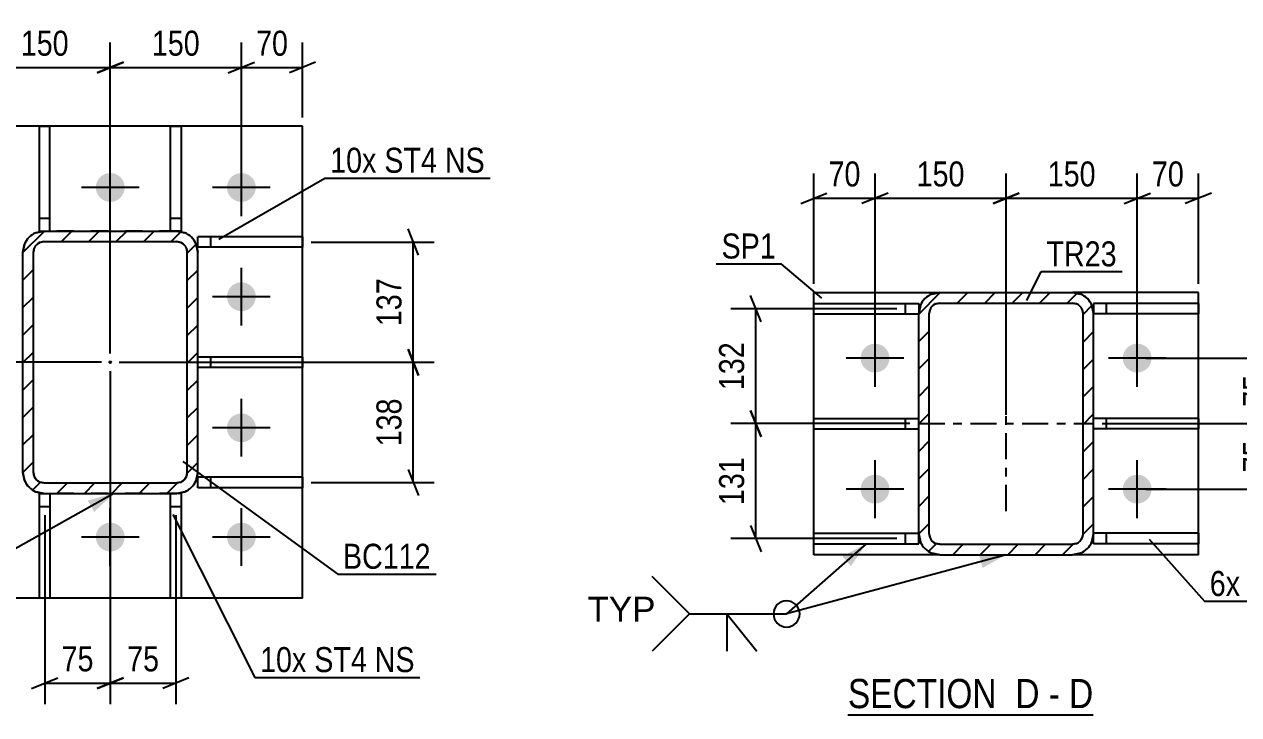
# Model space of a CAD drawing. Header units: millimetres. Extents: x 0 to 1189, y 0 to 841.
# Drawn here: x 95.1 to 234, y 215.3 to 294.3 of the extents above; entities that cross this region are included whole.
import ezdxf

# ---------------------------------------------------------------- set-up
doc = ezdxf.new("R2010")
doc.units = ezdxf.units.MM
doc.linetypes.add('DXK_LINE_DOT2', pattern=[3.9198, 1.9599, -1.9599])
doc.linetypes.add('DXK_LINE_DOT3', pattern=[5.9187, 2.979, -0.9799, 0.9799, -0.9799])
doc.styles.add('Arial', font='ARIAL.TTF', dxfattribs={"height": 0.2})
doc.styles.add('Arial Narrow', font='ARIALN.TTF', dxfattribs={"height": 0.2})

# ---------------------------------------------------------------- blocks, each defined once
blk = doc.blocks.new('Unknown-405118385-15 - 4521')
at = {"color": 6, "linetype": 'Continuous'}
blk.add_line((189.29, 215.35), (217.36, 215.35), dxfattribs=at)
at = {"color": 0, "linetype": 'Continuous'}
for points in [[(207.4, 216.1), (207.4, 219.6), (189.29, 219.6), (189.29, 216.1)], [(211.22, 216.1), (211.22, 219.6), (208.45, 219.6), (208.45, 216.1)], [(213.54, 216.1), (213.54, 219.6), (212.27, 219.6), (212.27, 216.1)], [(217.36, 216.1), (217.36, 219.6), (214.59, 219.6), (214.59, 216.1)]]:
    blk.add_wipeout(points, dxfattribs=at)
at = {"color": 7, "linetype": 'Continuous', "style": 'Arial Narrow'}
for s, p in [('SECTION ', (189.29, 216.1)), ('D', (208.45, 216.1)), ('D', (214.59, 216.1)), ('-', (212.27, 216.1))]:
    blk.add_text(s, height=3.34, dxfattribs=at).set_placement(p)
blk = doc.blocks.new('Part-405118385-4254 - 4135')
at = {"color": 2, "linetype": 'Continuous'}
for p, q in [((96.79, 228.67), (96.79, 240.67)), ((96.79, 240.67), (97.29, 240.67)), ((97.99, 240.67), (97.99, 228.67)), ((97.99, 228.67), (96.79, 228.67))]:
    blk.add_line(p, q, dxfattribs=at)
at = {"color": 7, "linetype": 'DXK_LINE_DOT2'}
for p, q in [((97.29, 240.67), (97.99, 240.67)), ((96.79, 239.17), (97.99, 239.17))]:
    blk.add_line(p, q, dxfattribs=at)
blk = doc.blocks.new('Part-405118385-4232 - 4135')
at = {"color": 2, "linetype": 'Continuous'}
for p, q in [((126.89, 242.52), (114.89, 242.52)), ((114.89, 241.32), (114.89, 242.52)), ((126.89, 242.52), (126.89, 241.32)), ((126.89, 241.32), (114.89, 241.32))]:
    blk.add_line(p, q, dxfattribs=at)
at = {"color": 7, "linetype": 'DXK_LINE_DOT2'}
blk.add_line((116.39, 241.32), (116.39, 242.52), dxfattribs=at)
blk = doc.blocks.new('Part-405118385-4280 - 4135')
at = {"color": 2, "linetype": 'Continuous'}
for p, q in [((96.79, 270.67), (96.79, 282.67)), ((96.79, 282.67), (97.99, 282.67)), ((97.99, 270.67), (97.99, 282.67)), ((96.79, 270.67), (97.29, 270.67))]:
    blk.add_line(p, q, dxfattribs=at)
at = {"color": 7, "linetype": 'DXK_LINE_DOT2'}
for p, q in [((96.79, 272.17), (97.99, 272.17)), ((97.29, 270.67), (97.99, 270.67))]:
    blk.add_line(p, q, dxfattribs=at)
blk = doc.blocks.new('Bolt-405118385-4152 - 4135')
at = {"linetype": 'Continuous'}
for points in [[(88.24, 275.67, -1), (91.54, 275.67, -1)], [(103.24, 275.67, -1), (106.54, 275.67, -1)], [(118.24, 275.67, -1), (121.54, 275.67, -1)], [(88.24, 263.17, -1), (91.54, 263.17, -1)], [(118.24, 263.17, -1), (121.54, 263.17, -1)], [(88.24, 248.17, -1), (91.54, 248.17, -1)], [(118.24, 248.17, -1), (121.54, 248.17, -1)], [(88.24, 235.67, -1), (91.54, 235.67, -1)], [(103.24, 235.67, -1), (106.54, 235.67, -1)], [(118.24, 235.67, -1), (121.54, 235.67, -1)]]:
    blk.add_hatch(color=1, dxfattribs=at).paths.add_polyline_path(points)
at = {"color": 1, "linetype": 'Continuous'}
for p, q in [((89.89, 272.37), (89.89, 278.97)), ((104.89, 272.37), (104.89, 278.97)), ((119.89, 272.37), (119.89, 278.97)), ((93.19, 275.67), (86.59, 275.67)), ((108.19, 275.67), (101.59, 275.67)), ((123.19, 275.67), (116.59, 275.67)), ((89.89, 259.87), (89.89, 266.47)), ((119.89, 259.87), (119.89, 266.47)), ((93.19, 263.17), (86.59, 263.17)), ((123.19, 263.17), (116.59, 263.17)), ((89.89, 244.87), (89.89, 251.47)), ((119.89, 244.87), (119.89, 251.47)), ((93.19, 248.17), (86.59, 248.17)), ((123.19, 248.17), (116.59, 248.17)), ((89.89, 232.37), (89.89, 238.97)), ((104.89, 232.37), (104.89, 238.97)), ((119.89, 232.37), (119.89, 238.97)), ((93.19, 235.67), (86.59, 235.67)), ((108.19, 235.67), (101.59, 235.67)), ((123.19, 235.67), (116.59, 235.67))]:
    blk.add_line(p, q, dxfattribs=at)
blk = doc.blocks.new('Part-405118385-4159 - 4135')
at = {"linetype": 'Continuous'}
h = blk.add_hatch(dxfattribs=at)
h.set_pattern_fill('', scale=0.7, style=0, pattern_type=0)
h.set_pattern_definition([(45, (94.8945, 243.071), (-1.57154, 1.57154), [])])
h.paths.add_polyline_path([(94.89, 268.27), (94.89, 243.07), (95.08, 242.15), (95.6, 241.37), (96.38, 240.85), (97.29, 240.67), (112.49, 240.67), (113.41, 240.85), (114.19, 241.37), (114.71, 242.15), (114.89, 243.07), (114.89, 268.27), (114.71, 269.19), (114.19, 269.97), (113.41, 270.49), (112.49, 270.67), (97.29, 270.67), (96.38, 270.49), (95.6, 269.97), (95.08, 269.19)])
h.paths.add_polyline_path([(96.45, 269.12), (96.84, 269.38), (97.29, 269.47), (112.49, 269.47), (112.95, 269.38), (113.34, 269.12), (113.6, 268.73), (113.69, 268.27), (113.69, 243.07), (113.6, 242.61), (113.34, 242.22), (112.95, 241.96), (112.49, 241.87), (97.29, 241.87), (96.84, 241.96), (96.45, 242.22), (96.19, 242.61), (96.09, 243.07), (96.09, 268.27), (96.19, 268.73)])
blk.add_hatch(color=246, dxfattribs=at).paths.add_polyline_path([(104.89, 255.57, -1), (104.89, 255.77, -1)])
at = {"color": 7, "linetype": 'DXK_LINE_DOT2'}
for p, q in [((96.38, 270.49), (97.29, 270.67)), ((112.49, 270.67), (97.29, 270.67)), ((112.49, 270.67), (113.41, 270.49)), ((94.89, 268.27), (95.08, 269.19)), ((94.89, 243.07), (94.89, 268.27)), ((96.19, 268.73), (96.09, 268.27)), ((96.09, 243.07), (96.09, 268.27)), ((97.29, 269.47), (96.84, 269.38)), ((97.29, 269.47), (112.49, 269.47)), ((112.95, 269.38), (112.49, 269.47)), ((113.69, 268.27), (113.6, 268.73)), ((113.69, 243.07), (113.69, 268.27)), ((114.71, 269.19), (114.89, 268.27)), ((114.89, 243.07), (114.89, 268.27)), ((95.08, 242.15), (94.89, 243.07)), ((96.09, 243.07), (96.19, 242.61)), ((96.84, 241.96), (97.29, 241.87)), ((97.29, 241.87), (112.49, 241.87)), ((112.49, 241.87), (112.95, 241.96)), ((113.6, 242.61), (113.69, 243.07)), ((114.89, 243.07), (114.71, 242.15)), ((97.29, 240.67), (96.38, 240.85)), ((112.49, 240.67), (97.29, 240.67)), ((113.41, 240.85), (112.49, 240.67))]:
    blk.add_line(p, q, dxfattribs=at)
at = {"color": 2, "linetype": 'Continuous'}
for p, q in [((97.29, 270.67), (96.38, 270.49)), ((97.29, 270.67), (112.49, 270.67)), ((113.41, 270.49), (112.49, 270.67)), ((95.08, 269.19), (94.89, 268.27)), ((94.89, 243.07), (94.89, 268.27)), ((96.09, 268.27), (96.19, 268.73)), ((96.09, 243.07), (96.09, 268.27)), ((96.84, 269.38), (97.29, 269.47)), ((97.29, 269.47), (112.49, 269.47)), ((112.49, 269.47), (112.95, 269.38)), ((113.6, 268.73), (113.69, 268.27)), ((113.69, 243.07), (113.69, 268.27)), ((114.89, 268.27), (114.71, 269.19)), ((114.89, 243.07), (114.89, 268.27)), ((94.89, 243.07), (95.08, 242.15)), ((96.19, 242.61), (96.09, 243.07)), ((97.29, 241.87), (96.84, 241.96)), ((97.29, 241.87), (112.49, 241.87)), ((112.95, 241.96), (112.49, 241.87)), ((113.69, 243.07), (113.6, 242.61)), ((114.71, 242.15), (114.89, 243.07)), ((96.38, 240.85), (97.29, 240.67)), ((97.29, 240.67), (112.49, 240.67)), ((112.49, 240.67), (113.41, 240.85))]:
    blk.add_line(p, q, dxfattribs=at)
at = {"color": 7, "linetype": 'DXK_LINE_DOT3'}
blk.add_line((104.89, 255.67), (104.89, 255.67), dxfattribs=at)
at = {"color": 246, "linetype": 'DXK_LINE_DOT2'}
blk.add_line((104.89, 255.67), (104.89, 255.67), dxfattribs=at)
at = {"color": 246, "linetype": 'Continuous'}
blk.add_circle((104.89, 255.67), 0.1, dxfattribs=at)
at = {"color": 7, "linetype": 'DXK_LINE_DOT2'}
for centre, radius, start, end in [((97.29, 268.27), 2.4, 112.5, 157.5), ((112.49, 268.27), 2.4, 22.5, 67.5), ((97.29, 268.27), 1.2, 112.5, 157.5), ((112.49, 268.27), 1.2, 22.5, 67.5), ((97.29, 243.07), 2.4, 202.5, 247.5), ((97.29, 243.07), 1.2, 202.5, 247.5), ((112.49, 243.07), 1.2, 292.5, 337.5), ((112.49, 243.07), 2.4, 292.5, 337.5)]:
    blk.add_arc(centre, radius, start, end, dxfattribs=at)
at = {"color": 2, "linetype": 'Continuous'}
for centre, radius, start, end in [((97.29, 268.27), 2.4, 112.5, 157.5), ((112.49, 268.27), 2.4, 22.5, 67.5), ((97.29, 268.27), 1.2, 112.5, 157.5), ((112.49, 268.27), 1.2, 22.5, 67.5), ((97.29, 243.07), 2.4, 202.5, 247.5), ((97.29, 243.07), 1.2, 202.5, 247.5), ((112.49, 243.07), 1.2, 292.5, 337.5), ((112.49, 243.07), 2.4, 292.5, 337.5)]:
    blk.add_arc(centre, radius, start, end, dxfattribs=at)
blk = doc.blocks.new('Part-405118385-4204 - 4135')
at = {"color": 2, "linetype": 'Continuous'}
for p, q in [((126.89, 270.02), (114.89, 270.02)), ((114.89, 268.82), (114.89, 270.02)), ((126.89, 270.02), (126.89, 268.82)), ((126.89, 268.82), (114.89, 268.82))]:
    blk.add_line(p, q, dxfattribs=at)
at = {"color": 7, "linetype": 'DXK_LINE_DOT2'}
blk.add_line((116.39, 268.82), (116.39, 270.02), dxfattribs=at)
blk = doc.blocks.new('Part-405118385-4209 - 4135')
at = {"color": 2, "linetype": 'Continuous'}
for p, q in [((126.89, 256.27), (114.89, 256.27)), ((126.89, 256.27), (126.89, 255.07)), ((126.89, 255.07), (114.89, 255.07))]:
    blk.add_line(p, q, dxfattribs=at)
at = {"color": 7, "linetype": 'DXK_LINE_DOT2'}
for p, q in [((114.89, 255.07), (114.89, 256.27)), ((116.39, 255.07), (116.39, 256.27))]:
    blk.add_line(p, q, dxfattribs=at)
blk = doc.blocks.new('Part-405118385-4249 - 4135')
at = {"color": 2, "linetype": 'Continuous'}
for p, q in [((111.79, 270.67), (111.79, 282.67)), ((111.79, 282.67), (112.99, 282.67)), ((112.99, 282.67), (112.99, 270.67)), ((112.99, 270.67), (112.49, 270.67))]:
    blk.add_line(p, q, dxfattribs=at)
at = {"color": 7, "linetype": 'DXK_LINE_DOT2'}
for p, q in [((111.79, 272.17), (112.99, 272.17)), ((112.49, 270.67), (111.79, 270.67))]:
    blk.add_line(p, q, dxfattribs=at)
blk = doc.blocks.new('Part-405118385-4259 - 4135')
at = {"color": 2, "linetype": 'Continuous'}
for p, q in [((111.79, 228.67), (111.79, 240.67)), ((112.99, 240.67), (112.49, 240.67)), ((112.99, 240.67), (112.99, 228.67)), ((112.99, 228.67), (111.79, 228.67))]:
    blk.add_line(p, q, dxfattribs=at)
at = {"color": 7, "linetype": 'DXK_LINE_DOT2'}
for p, q in [((112.49, 240.67), (111.79, 240.67)), ((111.79, 239.17), (112.99, 239.17))]:
    blk.add_line(p, q, dxfattribs=at)
blk = doc.blocks.new('Part-405118385-4270 - 4135')
at = {"color": 2, "linetype": 'Continuous'}
for p, q in [((82.89, 228.67), (82.89, 282.67)), ((126.89, 282.67), (82.89, 282.67)), ((126.89, 228.67), (126.89, 282.67)), ((126.89, 228.67), (82.89, 228.67))]:
    blk.add_line(p, q, dxfattribs=at)
blk = doc.blocks.new('Part-405118385-4572 - 4521')
at = {"color": 2, "linetype": 'Continuous'}
for p, q in [((229.39, 249.25), (217.39, 249.25)), ((229.39, 249.25), (229.39, 248.05)), ((229.39, 248.05), (217.39, 248.05))]:
    blk.add_line(p, q, dxfattribs=at)
at = {"color": 7, "linetype": 'DXK_LINE_DOT2'}
for p, q in [((217.39, 248.05), (217.39, 249.25)), ((218.89, 248.05), (218.89, 249.25))]:
    blk.add_line(p, q, dxfattribs=at)
blk = doc.blocks.new('Bolt-405118385-4540 - 4521')
at = {"linetype": 'Continuous'}
for points in [[(190.74, 256.15, -1), (194.04, 256.15, -1)], [(220.74, 256.15, -1), (224.04, 256.15, -1)], [(190.74, 241.15, -1), (194.04, 241.15, -1)], [(220.74, 241.15, -1), (224.04, 241.15, -1)]]:
    blk.add_hatch(color=1, dxfattribs=at).paths.add_polyline_path(points)
at = {"color": 1, "linetype": 'Continuous'}
for p, q in [((192.39, 252.85), (192.39, 259.45)), ((222.39, 252.85), (222.39, 259.45)), ((195.69, 256.15), (189.09, 256.15)), ((225.69, 256.15), (219.09, 256.15)), ((192.39, 237.85), (192.39, 244.45)), ((222.39, 237.85), (222.39, 244.45)), ((195.69, 241.15), (189.09, 241.15)), ((225.69, 241.15), (219.09, 241.15))]:
    blk.add_line(p, q, dxfattribs=at)
blk = doc.blocks.new('Part-405118385-4577 - 4521')
at = {"color": 2, "linetype": 'Continuous'}
for p, q in [((185.39, 234.9), (185.39, 236.1)), ((185.39, 236.1), (197.39, 236.1)), ((185.39, 234.9), (197.39, 234.9)), ((197.39, 234.9), (197.39, 236.05))]:
    blk.add_line(p, q, dxfattribs=at)
at = {"color": 7, "linetype": 'DXK_LINE_DOT2'}
for p, q in [((195.89, 234.9), (195.89, 236.1)), ((197.39, 236.05), (197.39, 236.1)), ((197.39, 236.1), (197.39, 236.05))]:
    blk.add_line(p, q, dxfattribs=at)
blk = doc.blocks.new('Part-405118385-4549 - 4521')
at = {"linetype": 'Continuous'}
h = blk.add_hatch(dxfattribs=at)
h.set_pattern_fill('', scale=0.7, style=0, pattern_type=0)
h.set_pattern_definition([(45, (197.3943, 236.0457), (-1.57154, 1.57154), [])])
h.paths.add_polyline_path([(197.39, 261.25), (197.39, 236.05), (197.58, 235.13), (198.1, 234.35), (198.88, 233.83), (199.79, 233.65), (214.99, 233.65), (215.91, 233.83), (216.69, 234.35), (217.21, 235.13), (217.39, 236.05), (217.39, 261.25), (217.21, 262.16), (216.69, 262.94), (215.91, 263.46), (214.99, 263.65), (199.79, 263.65), (198.88, 263.46), (198.1, 262.94), (197.58, 262.16)])
h.paths.add_polyline_path([(198.95, 262.09), (199.34, 262.35), (199.79, 262.45), (214.99, 262.45), (215.45, 262.35), (215.84, 262.09), (216.1, 261.7), (216.19, 261.25), (216.19, 236.05), (216.1, 235.59), (215.84, 235.2), (215.45, 234.94), (214.99, 234.85), (199.79, 234.85), (199.34, 234.94), (198.95, 235.2), (198.69, 235.59), (198.59, 236.05), (198.59, 261.25), (198.69, 261.7)])
at = {"color": 7, "linetype": 'DXK_LINE_DOT2'}
for p, q in [((198.88, 263.46), (199.79, 263.65)), ((199.79, 263.65), (214.99, 263.65)), ((214.99, 263.65), (215.91, 263.46)), ((197.39, 261.25), (197.58, 262.16)), ((197.39, 236.05), (197.39, 261.25)), ((198.69, 261.7), (198.59, 261.25)), ((198.59, 236.05), (198.59, 261.25)), ((199.79, 262.45), (199.34, 262.35)), ((199.79, 262.45), (214.99, 262.45)), ((215.45, 262.35), (214.99, 262.45)), ((216.19, 261.25), (216.1, 261.7)), ((216.19, 236.05), (216.19, 261.25)), ((217.21, 262.16), (217.39, 261.25)), ((217.39, 236.05), (217.39, 261.25)), ((197.58, 235.13), (197.39, 236.05)), ((198.59, 236.05), (198.69, 235.59)), ((199.34, 234.94), (199.79, 234.85)), ((199.79, 234.85), (214.99, 234.85)), ((214.99, 234.85), (215.45, 234.94)), ((216.1, 235.59), (216.19, 236.05)), ((217.39, 236.05), (217.21, 235.13)), ((199.79, 233.65), (198.88, 233.83)), ((199.79, 233.65), (214.99, 233.65)), ((215.91, 233.83), (214.99, 233.65))]:
    blk.add_line(p, q, dxfattribs=at)
at = {"color": 2, "linetype": 'Continuous'}
for p, q in [((199.79, 263.65), (198.88, 263.46)), ((199.79, 263.65), (214.99, 263.65)), ((215.91, 263.46), (214.99, 263.65)), ((197.58, 262.16), (197.39, 261.25)), ((197.39, 236.05), (197.39, 261.25)), ((198.59, 261.25), (198.69, 261.7)), ((198.59, 236.05), (198.59, 261.25)), ((199.34, 262.35), (199.79, 262.45)), ((199.79, 262.45), (214.99, 262.45)), ((214.99, 262.45), (215.45, 262.35)), ((216.1, 261.7), (216.19, 261.25)), ((216.19, 236.05), (216.19, 261.25)), ((217.39, 261.25), (217.21, 262.16)), ((217.39, 236.05), (217.39, 261.25)), ((197.39, 236.05), (197.58, 235.13)), ((198.69, 235.59), (198.59, 236.05)), ((199.79, 234.85), (199.34, 234.94)), ((199.79, 234.85), (214.99, 234.85)), ((215.45, 234.94), (214.99, 234.85)), ((216.19, 236.05), (216.1, 235.59)), ((217.21, 235.13), (217.39, 236.05)), ((198.88, 233.83), (199.79, 233.65)), ((199.79, 233.65), (214.99, 233.65)), ((214.99, 233.65), (215.91, 233.83))]:
    blk.add_line(p, q, dxfattribs=at)
at = {"color": 7, "linetype": 'DXK_LINE_DOT3'}
for p, q in [((207.39, 238.65), (207.39, 258.65)), ((197.39, 248.65), (217.39, 248.65))]:
    blk.add_line(p, q, dxfattribs=at)
at = {"color": 7, "linetype": 'DXK_LINE_DOT2'}
for centre, radius, start, end in [((199.79, 261.25), 2.4, 112.5, 157.5), ((214.99, 261.25), 2.4, 22.5, 67.5), ((199.79, 261.25), 1.2, 112.5, 157.5), ((214.99, 261.25), 1.2, 22.5, 67.5), ((199.79, 236.05), 2.4, 202.5, 247.5), ((199.79, 236.05), 1.2, 202.5, 247.5), ((214.99, 236.05), 1.2, 292.5, 337.5), ((214.99, 236.05), 2.4, 292.5, 337.5)]:
    blk.add_arc(centre, radius, start, end, dxfattribs=at)
at = {"color": 2, "linetype": 'Continuous'}
for centre, radius, start, end in [((199.79, 261.25), 2.4, 112.5, 157.5), ((214.99, 261.25), 2.4, 22.5, 67.5), ((199.79, 261.25), 1.2, 112.5, 157.5), ((214.99, 261.25), 1.2, 22.5, 67.5), ((199.79, 236.05), 2.4, 202.5, 247.5), ((199.79, 236.05), 1.2, 202.5, 247.5), ((214.99, 236.05), 1.2, 292.5, 337.5), ((214.99, 236.05), 2.4, 292.5, 337.5)]:
    blk.add_arc(centre, radius, start, end, dxfattribs=at)
blk = doc.blocks.new('Part-405118385-4562 - 4521')
at = {"color": 2, "linetype": 'Continuous'}
for p, q in [((229.39, 236.1), (217.39, 236.1)), ((217.39, 234.9), (217.39, 236.05)), ((229.39, 234.9), (217.39, 234.9)), ((229.39, 236.1), (229.39, 234.9))]:
    blk.add_line(p, q, dxfattribs=at)
at = {"color": 7, "linetype": 'DXK_LINE_DOT2'}
for p, q in [((217.39, 236.05), (217.39, 236.1)), ((217.39, 236.1), (217.39, 236.05)), ((218.89, 234.9), (218.89, 236.1))]:
    blk.add_line(p, q, dxfattribs=at)
blk = doc.blocks.new('Part-405118385-4567 - 4521')
at = {"color": 2, "linetype": 'Continuous'}
for p, q in [((229.39, 262.4), (217.39, 262.4)), ((217.39, 262.4), (217.39, 261.25)), ((229.39, 262.4), (229.39, 261.2)), ((229.39, 261.2), (217.39, 261.2))]:
    blk.add_line(p, q, dxfattribs=at)
at = {"color": 7, "linetype": 'DXK_LINE_DOT2'}
for p, q in [((217.39, 261.25), (217.39, 261.2)), ((218.89, 261.2), (218.89, 262.4))]:
    blk.add_line(p, q, dxfattribs=at)
blk = doc.blocks.new('Part-405118385-4582 - 4521')
at = {"color": 2, "linetype": 'Continuous'}
for p, q in [((185.39, 261.2), (185.39, 262.4)), ((185.39, 262.4), (197.39, 262.4)), ((197.39, 262.4), (197.39, 261.25)), ((185.39, 261.2), (197.39, 261.2))]:
    blk.add_line(p, q, dxfattribs=at)
at = {"color": 7, "linetype": 'DXK_LINE_DOT2'}
for p, q in [((195.89, 261.2), (195.89, 262.4)), ((197.39, 261.25), (197.39, 261.2))]:
    blk.add_line(p, q, dxfattribs=at)
blk = doc.blocks.new('Part-405118385-4587 - 4521')
at = {"color": 2, "linetype": 'Continuous'}
for p, q in [((185.39, 248.05), (185.39, 249.25)), ((185.39, 249.25), (197.39, 249.25)), ((185.39, 248.05), (197.39, 248.05))]:
    blk.add_line(p, q, dxfattribs=at)
at = {"color": 7, "linetype": 'DXK_LINE_DOT2'}
for p, q in [((195.89, 248.05), (195.89, 249.25)), ((197.39, 248.05), (197.39, 249.25))]:
    blk.add_line(p, q, dxfattribs=at)
blk = doc.blocks.new('Part-405118385-4628 - 4521')
at = {"color": 2, "linetype": 'Continuous'}
for p, q in [((185.39, 233.65), (185.39, 263.65)), ((185.39, 263.65), (199.79, 263.65)), ((229.39, 263.65), (214.99, 263.65)), ((229.39, 233.65), (229.39, 263.65)), ((199.79, 233.65), (185.39, 233.65)), ((229.39, 233.65), (214.99, 233.65))]:
    blk.add_line(p, q, dxfattribs=at)
at = {"color": 7, "linetype": 'DXK_LINE_DOT2'}
for p, q in [((199.79, 263.65), (214.99, 263.65)), ((199.79, 233.65), (214.99, 233.65))]:
    blk.add_line(p, q, dxfattribs=at)
blk = doc.blocks.new('StraightDimension-405118385-46887 - 4135')
at = {"color": 7, "linetype": 'Continuous'}
for p, q in [((119.89, 276.67), (119.89, 292.24)), ((126.89, 283.67), (126.89, 292.24)), ((118.39, 288.79), (121.39, 289.99)), ((119.89, 289.39), (126.89, 289.39)), ((128.39, 289.99), (125.39, 288.79))]:
    blk.add_line(p, q, dxfattribs=at)
at = {"color": 0}
blk.add_wipeout([(125.82, 290.14), (125.82, 294.34), (120.97, 294.34), (120.97, 290.14)], dxfattribs=at)
at = {"color": 3, "style": 'Arial Narrow'}
blk.add_text('70', height=2.863, dxfattribs=at).set_placement((121.57, 290.74))
blk = doc.blocks.new('StraightDimension-405118385-47179 - 4135')
at = {"color": 7, "linetype": 'Continuous'}
for p, q in [((104.89, 254.67), (104.89, 216.56)), ((112.39, 238.17), (112.39, 216.56)), ((103.39, 218.36), (106.39, 219.56)), ((113.89, 219.56), (110.89, 218.36)), ((104.89, 218.96), (112.39, 218.96))]:
    blk.add_line(p, q, dxfattribs=at)
at = {"color": 0}
blk.add_wipeout([(111.07, 219.71), (111.07, 223.91), (106.22, 223.91), (106.22, 219.71)], dxfattribs=at)
at = {"color": 3, "style": 'Arial Narrow'}
blk.add_text('75', height=2.863, dxfattribs=at).set_placement((106.82, 220.31))
blk = doc.blocks.new('StraightDimension-405118385-46888 - 4135')
at = {"color": 7, "linetype": 'Continuous'}
for p, q in [((104.89, 256.67), (104.89, 292.24)), ((119.89, 276.67), (119.89, 292.24)), ((106.39, 289.99), (103.39, 288.79)), ((104.89, 289.39), (119.89, 289.39)), ((118.39, 288.79), (121.39, 289.99))]:
    blk.add_line(p, q, dxfattribs=at)
at = {"color": 0}
blk.add_wipeout([(115.74, 290.14), (115.74, 294.34), (109.05, 294.34), (109.05, 290.14)], dxfattribs=at)
at = {"color": 3, "style": 'Arial Narrow'}
blk.add_text('150', height=2.863, dxfattribs=at).set_placement((109.65, 290.74))
blk = doc.blocks.new('StraightDimension-405118385-47180 - 4135')
at = {"color": 7, "linetype": 'Continuous'}
for p, q in [((104.89, 254.67), (104.89, 216.56)), ((97.39, 238.17), (97.39, 216.56)), ((95.89, 218.36), (98.89, 219.56)), ((106.39, 219.56), (103.39, 218.36)), ((97.39, 218.96), (104.89, 218.96))]:
    blk.add_line(p, q, dxfattribs=at)
at = {"color": 0}
blk.add_wipeout([(103.57, 219.71), (103.57, 223.91), (98.72, 223.91), (98.72, 219.71)], dxfattribs=at)
at = {"color": 3, "style": 'Arial Narrow'}
blk.add_text('75', height=2.863, dxfattribs=at).set_placement((99.32, 220.31))
blk = doc.blocks.new('StraightDimension-405118385-46889 - 4135')
at = {"color": 7, "linetype": 'Continuous'}
for p, q in [((89.89, 276.67), (89.89, 292.24)), ((104.89, 256.67), (104.89, 292.24)), ((91.39, 289.99), (88.39, 288.79)), ((89.89, 289.39), (104.89, 289.39)), ((103.39, 288.79), (106.39, 289.99))]:
    blk.add_line(p, q, dxfattribs=at)
at = {"color": 0}
blk.add_wipeout([(100.74, 290.14), (100.74, 294.34), (94.05, 294.34), (94.05, 290.14)], dxfattribs=at)
at = {"color": 3, "style": 'Arial Narrow'}
blk.add_text('150', height=2.863, dxfattribs=at).set_placement((94.65, 290.74))
blk = doc.blocks.new('StraightDimension-405118385-47019 - 4135')
at = {"color": 7, "linetype": 'Continuous'}
for p, q in [((72.78, 264.67), (73.98, 261.67)), ((88.89, 263.17), (70.53, 263.17)), ((73.38, 255.67), (73.38, 263.17)), ((73.98, 254.17), (72.78, 257.17)), ((103.89, 255.67), (70.53, 255.67))]:
    blk.add_line(p, q, dxfattribs=at)
at = {"color": 0}
blk.add_wipeout([(72.63, 261.85), (68.43, 261.85), (68.43, 256.99), (72.63, 256.99)], dxfattribs=at)
at = {"color": 3, "style": 'Arial Narrow'}
blk.add_text('75', height=2.863, rotation=90.0002, dxfattribs=at).set_placement((72.03, 257.59))
blk = doc.blocks.new('StraightDimension-405118385-47020 - 4135')
at = {"color": 7, "linetype": 'Continuous'}
for p, q in [((72.78, 257.17), (73.98, 254.17)), ((103.89, 255.67), (70.53, 255.67)), ((73.38, 248.16), (73.38, 255.67)), ((73.98, 246.66), (72.78, 249.66)), ((88.89, 248.16), (70.53, 248.16))]:
    blk.add_line(p, q, dxfattribs=at)
at = {"color": 0}
blk.add_wipeout([(72.63, 254.35), (68.43, 254.35), (68.43, 249.49), (72.63, 249.49)], dxfattribs=at)
at = {"color": 3, "style": 'Arial Narrow'}
blk.add_text('75', height=2.863, rotation=90.0002, dxfattribs=at).set_placement((72.03, 250.09))
blk = doc.blocks.new('StraightDimension-405118385-47132 - 4135')
at = {"color": 7, "linetype": 'Continuous'}
for p, q in [((140.16, 267.92), (138.96, 270.92)), ((127.89, 269.42), (141.96, 269.42)), ((139.56, 255.67), (139.56, 269.42)), ((138.96, 257.17), (140.16, 254.17)), ((105.89, 255.67), (141.96, 255.67))]:
    blk.add_line(p, q, dxfattribs=at)
at = {"color": 0}
blk.add_wipeout([(138.81, 265.89), (134.61, 265.89), (134.61, 259.2), (138.81, 259.2)], dxfattribs=at)
at = {"color": 3, "style": 'Arial Narrow'}
blk.add_text('137', height=2.863, rotation=90.0002, dxfattribs=at).set_placement((138.21, 259.8))
blk = doc.blocks.new('StraightDimension-405118385-47133 - 4135')
at = {"color": 7, "linetype": 'Continuous'}
for p, q in [((140.16, 254.17), (138.96, 257.17)), ((105.89, 255.67), (141.96, 255.67)), ((139.56, 241.92), (139.56, 255.67)), ((138.96, 243.42), (140.16, 240.42)), ((127.89, 241.92), (141.96, 241.92))]:
    blk.add_line(p, q, dxfattribs=at)
at = {"color": 0}
blk.add_wipeout([(138.81, 252.14), (134.61, 252.14), (134.61, 245.45), (138.81, 245.45)], dxfattribs=at)
at = {"color": 3, "style": 'Arial Narrow'}
blk.add_text('138', height=2.863, rotation=90.0002, dxfattribs=at).set_placement((138.21, 246.05))
blk = doc.blocks.new('StraightDimension-405118385-4685 - 4521')
at = {"color": 7, "linetype": 'Continuous'}
for p, q in [((238.09, 250.15), (239.29, 247.15)), ((218.39, 248.65), (241.09, 248.65)), ((238.69, 241.15), (238.69, 248.65)), ((239.29, 239.65), (238.09, 242.65)), ((223.39, 241.15), (241.09, 241.15))]:
    blk.add_line(p, q, dxfattribs=at)
at = {"color": 0}
blk.add_wipeout([(237.94, 247.32), (233.74, 247.32), (233.74, 242.47), (237.94, 242.47)], dxfattribs=at)
at = {"color": 3, "style": 'Arial Narrow'}
blk.add_text('75', height=2.863, rotation=90.0002, dxfattribs=at).set_placement((237.34, 243.07))
blk = doc.blocks.new('StraightDimension-405118385-4696 - 4521')
at = {"color": 7, "linetype": 'Continuous'}
for p, q in [((238.09, 257.65), (239.29, 254.65)), ((223.39, 256.15), (241.09, 256.15)), ((238.69, 248.65), (238.69, 256.15)), ((239.29, 247.15), (238.09, 250.15)), ((218.39, 248.65), (241.09, 248.65))]:
    blk.add_line(p, q, dxfattribs=at)
at = {"color": 0}
blk.add_wipeout([(237.94, 254.82), (233.74, 254.82), (233.74, 249.97), (237.94, 249.97)], dxfattribs=at)
at = {"color": 3, "style": 'Arial Narrow'}
blk.add_text('75', height=2.863, rotation=90.0002, dxfattribs=at).set_placement((237.34, 250.57))
blk = doc.blocks.new('StraightDimension-405118385-4708 - 4521')
at = {"color": 7, "linetype": 'Continuous'}
for p, q in [((222.39, 257.15), (222.39, 277.28)), ((229.39, 264.65), (229.39, 277.28)), ((220.89, 273.83), (223.89, 275.03)), ((222.39, 274.43), (229.39, 274.43)), ((230.89, 275.03), (227.89, 273.83))]:
    blk.add_line(p, q, dxfattribs=at)
at = {"color": 0}
blk.add_wipeout([(228.32, 275.18), (228.32, 279.38), (223.47, 279.38), (223.47, 275.18)], dxfattribs=at)
at = {"color": 3, "style": 'Arial Narrow'}
blk.add_text('70', height=2.863, dxfattribs=at).set_placement((224.07, 275.78))
blk = doc.blocks.new('StraightDimension-405118385-4718 - 4521')
at = {"color": 7, "linetype": 'Continuous'}
for p, q in [((185.39, 264.65), (185.39, 277.28)), ((192.39, 257.15), (192.39, 277.28)), ((183.89, 273.83), (186.89, 275.03)), ((185.39, 274.43), (192.39, 274.43)), ((193.89, 275.03), (190.89, 273.83))]:
    blk.add_line(p, q, dxfattribs=at)
at = {"color": 0}
blk.add_wipeout([(191.32, 275.18), (191.32, 279.38), (186.47, 279.38), (186.47, 275.18)], dxfattribs=at)
at = {"color": 3, "style": 'Arial Narrow'}
blk.add_text('70', height=2.863, dxfattribs=at).set_placement((187.07, 275.78))
blk = doc.blocks.new('StraightDimension-405118385-4728 - 4521')
at = {"color": 7, "linetype": 'Continuous'}
for p, q in [((207.39, 249.65), (207.39, 277.28)), ((222.39, 257.15), (222.39, 277.28)), ((208.89, 275.03), (205.89, 273.83)), ((207.39, 274.43), (222.39, 274.43)), ((220.89, 273.83), (223.89, 275.03))]:
    blk.add_line(p, q, dxfattribs=at)
at = {"color": 0}
blk.add_wipeout([(218.24, 275.18), (218.24, 279.38), (211.55, 279.38), (211.55, 275.18)], dxfattribs=at)
at = {"color": 3, "style": 'Arial Narrow'}
blk.add_text('150', height=2.863, dxfattribs=at).set_placement((212.15, 275.78))
blk = doc.blocks.new('StraightDimension-405118385-4745 - 4521')
at = {"color": 7, "linetype": 'Continuous'}
for p, q in [((192.39, 257.15), (192.39, 277.28)), ((207.39, 249.65), (207.39, 277.28)), ((193.89, 275.03), (190.89, 273.83)), ((192.39, 274.43), (207.39, 274.43)), ((205.89, 273.83), (208.89, 275.03))]:
    blk.add_line(p, q, dxfattribs=at)
at = {"color": 0}
blk.add_wipeout([(203.24, 275.18), (203.24, 279.38), (196.55, 279.38), (196.55, 275.18)], dxfattribs=at)
at = {"color": 3, "style": 'Arial Narrow'}
blk.add_text('150', height=2.863, dxfattribs=at).set_placement((197.15, 275.78))
blk = doc.blocks.new('StraightDimension-405118385-47292 - 4521')
at = {"color": 7, "linetype": 'Continuous'}
for p, q in [((179.36, 260.3), (178.16, 263.3)), ((194.89, 261.8), (175.91, 261.8)), ((178.76, 248.65), (178.76, 261.8)), ((178.16, 250.15), (179.36, 247.15)), ((196.39, 248.65), (175.91, 248.65))]:
    blk.add_line(p, q, dxfattribs=at)
at = {"color": 0}
blk.add_wipeout([(178.01, 258.56), (173.81, 258.56), (173.81, 251.88), (178.01, 251.88)], dxfattribs=at)
at = {"color": 3, "style": 'Arial Narrow'}
blk.add_text('132', height=2.863, rotation=90.0002, dxfattribs=at).set_placement((177.41, 252.48))
blk = doc.blocks.new('StraightDimension-405118385-47293 - 4521')
at = {"color": 7, "linetype": 'Continuous'}
for p, q in [((179.36, 247.15), (178.16, 250.15)), ((196.39, 248.65), (175.91, 248.65)), ((178.76, 235.5), (178.76, 248.65)), ((178.16, 237), (179.36, 234)), ((194.89, 235.5), (175.91, 235.5))]:
    blk.add_line(p, q, dxfattribs=at)
at = {"color": 0}
blk.add_wipeout([(178.01, 245.41), (173.81, 245.41), (173.81, 238.73), (178.01, 238.73)], dxfattribs=at)
at = {"color": 3, "style": 'Arial Narrow'}
blk.add_text('131', height=2.863, rotation=90.0002, dxfattribs=at).set_placement((177.41, 239.33))
blk = doc.blocks.new('Mark-405118385-4155 - 4135')
at = {"color": 0}
blk.add_wipeout([(141.56, 232.04), (141.56, 235.04), (131.51, 235.04), (131.51, 232.04)], dxfattribs=at)
blk.add_wipeout([(141.56, 232.04), (141.56, 235.04), (131.51, 235.04), (131.51, 232.04)], dxfattribs=at)
at = {"color": 30, "linetype": 'Continuous'}
for p, q in [((113.2, 244.3), (130.91, 231.44)), ((130.91, 231.44), (142.16, 231.44))]:
    blk.add_line(p, q, dxfattribs=at)
at = {"color": 3, "style": 'Arial Narrow'}
blk.add_text('BC112', height=2.863, dxfattribs=at).set_placement((131.51, 232.04))
blk = doc.blocks.new('WeldMark-405118385-4438 - 4135')
at = {"linetype": 'Continuous'}
for points in [[(86.44, 239.44), (88.89, 241.32), (87.61, 238.51)], [(102.32, 239.85), (105.3, 240.67), (103.05, 238.55)]]:
    blk.add_hatch(color=30, dxfattribs=at).paths.add_polyline_path(points)
at = {"color": 30, "linetype": 'Continuous'}
for p in [(88.89, 241.32), (105.3, 240.67), (63.51, 223.42)]:
    blk.add_line(p, (74.61, 223.42), dxfattribs=at)
at = {"color": 3, "linetype": 'Continuous'}
for q in [(71.23, 219.14), (67.8, 219.14)]:
    blk.add_line((67.8, 223.42), q, dxfattribs=at)
for start, end in [(90, 270), (270, 90)]:
    blk.add_arc((74.61, 223.42), 1.5, start, end, dxfattribs=at)
at = {"color": 0, "linetype": 'Continuous'}
blk.add_wipeout([(59.61, 222.52), (59.61, 225.52), (51.84, 225.52), (51.84, 222.52)], dxfattribs=at)
blk.add_wipeout([(59.61, 222.52), (59.61, 225.52), (51.84, 225.52), (51.84, 222.52)], dxfattribs=at)
at = {"color": 3, "linetype": 'Continuous'}
for q in [(59.23, 227.71), (59.23, 219.14)]:
    blk.add_line((63.51, 223.42), q, dxfattribs=at)
at = {"color": 3, "linetype": 'Continuous', "style": 'Arial'}
blk.add_text('TYP', height=2.865, dxfattribs=at).set_placement((51.84, 222.52))
blk = doc.blocks.new('MarkSet-405118385-4491 - 4135')
at = {"color": 0}
for points in [[(135.35, 277.35), (135.35, 280.35), (130.05, 280.35), (130.05, 277.35)], [(142.27, 277.35), (142.27, 280.35), (136.25, 280.35), (136.25, 277.35)], [(147.74, 277.35), (147.74, 280.35), (143.17, 280.35), (143.17, 277.35)]]:
    blk.add_wipeout(points, dxfattribs=at)
for points in [[(135.35, 277.35), (135.35, 280.35), (130.05, 280.35), (130.05, 277.35)], [(142.27, 277.35), (142.27, 280.35), (136.25, 280.35), (136.25, 277.35)], [(147.74, 277.35), (147.74, 280.35), (143.17, 280.35), (143.17, 277.35)]]:
    blk.add_wipeout(points, dxfattribs=at)
at = {"color": 30, "linetype": 'Continuous'}
for p, q in [((117.32, 269.75), (129.45, 276.75)), ((129.45, 276.75), (148.34, 276.75))]:
    blk.add_line(p, q, dxfattribs=at)
at = {"color": 3, "style": 'Arial Narrow'}
for s, p in [('10x', (130.05, 277.35)), ('ST4', (136.25, 277.35)), ('NS', (143.17, 277.35))]:
    blk.add_text(s, height=2.863, dxfattribs=at).set_placement(p)
blk = doc.blocks.new('MarkSet-405118385-4505 - 4135')
at = {"color": 0}
for points in [[(127.33, 220.22), (127.33, 223.22), (122.03, 223.22), (122.03, 220.22)], [(134.25, 220.22), (134.25, 223.22), (128.23, 223.22), (128.23, 220.22)], [(139.72, 220.22), (139.72, 223.22), (135.15, 223.22), (135.15, 220.22)]]:
    blk.add_wipeout(points, dxfattribs=at)
for points in [[(127.33, 220.22), (127.33, 223.22), (122.03, 223.22), (122.03, 220.22)], [(134.25, 220.22), (134.25, 223.22), (128.23, 223.22), (128.23, 220.22)], [(139.72, 220.22), (139.72, 223.22), (135.15, 223.22), (135.15, 220.22)]]:
    blk.add_wipeout(points, dxfattribs=at)
at = {"color": 30, "linetype": 'Continuous'}
for p, q in [((112.06, 238.24), (121.43, 219.62)), ((121.43, 219.62), (140.32, 219.62))]:
    blk.add_line(p, q, dxfattribs=at)
at = {"color": 3, "style": 'Arial Narrow'}
for s, p in [('10x', (122.03, 220.22)), ('ST4', (128.23, 220.22)), ('NS', (135.15, 220.22))]:
    blk.add_text(s, height=2.863, dxfattribs=at).set_placement(p)
blk = doc.blocks.new('Mark-405118385-4624 - 4521')
at = {"color": 0}
blk.add_wipeout([(181.04, 267.54), (181.04, 270.54), (174.83, 270.54), (174.83, 267.54)], dxfattribs=at)
blk.add_wipeout([(181.04, 267.54), (181.04, 270.54), (174.83, 270.54), (174.83, 267.54)], dxfattribs=at)
at = {"color": 30, "linetype": 'Continuous'}
for p in [(174.23, 266.94), (186.32, 263)]:
    blk.add_line(p, (181.64, 266.94), dxfattribs=at)
at = {"color": 3, "style": 'Arial Narrow'}
blk.add_text('SP1', height=2.863, dxfattribs=at).set_placement((174.83, 267.54))
blk = doc.blocks.new('Mark-405118385-4545 - 4521')
at = {"color": 0}
blk.add_wipeout([(220.05, 266.64), (220.05, 269.64), (212.01, 269.64), (212.01, 266.64)], dxfattribs=at)
blk.add_wipeout([(220.05, 266.64), (220.05, 269.64), (212.01, 269.64), (212.01, 266.64)], dxfattribs=at)
at = {"color": 30, "linetype": 'Continuous'}
for p, q in [((209.77, 262.74), (211.41, 266.04)), ((211.41, 266.04), (220.65, 266.04))]:
    blk.add_line(p, q, dxfattribs=at)
at = {"color": 3, "style": 'Arial Narrow'}
blk.add_text('TR23', height=2.863, dxfattribs=at).set_placement((212.01, 266.64))
blk = doc.blocks.new('WeldMark-405118385-4762 - 4521')
at = {"linetype": 'Continuous'}
for points in [[(188.65, 233.48), (191.39, 234.9), (189.63, 232.35)], [(204.3, 233.59), (207.39, 233.65), (204.69, 232.14)]]:
    blk.add_hatch(color=30, dxfattribs=at).paths.add_polyline_path(points)
at = {"color": 30, "linetype": 'Continuous'}
for p in [(191.39, 234.9), (207.39, 233.65), (171.17, 226.88)]:
    blk.add_line(p, (182.27, 226.88), dxfattribs=at)
at = {"color": 3, "linetype": 'Continuous'}
for q in [(178.88, 222.6), (175.45, 222.6)]:
    blk.add_line((175.45, 226.88), q, dxfattribs=at)
for start, end in [(90, 270), (270, 90)]:
    blk.add_arc((182.27, 226.88), 1.5, start, end, dxfattribs=at)
at = {"color": 0, "linetype": 'Continuous'}
blk.add_wipeout([(167.27, 225.98), (167.27, 228.98), (159.49, 228.98), (159.49, 225.98)], dxfattribs=at)
blk.add_wipeout([(167.27, 225.98), (167.27, 228.98), (159.49, 228.98), (159.49, 225.98)], dxfattribs=at)
at = {"color": 3, "linetype": 'Continuous'}
for q in [(166.88, 231.17), (166.88, 222.6)]:
    blk.add_line((171.17, 226.88), q, dxfattribs=at)
at = {"color": 3, "linetype": 'Continuous', "style": 'Arial'}
blk.add_text('TYP', height=2.865, dxfattribs=at).set_placement((159.49, 225.98))
blk = doc.blocks.new('MarkSet-405118385-4807 - 4521')
at = {"color": 0}
for points in [[(234.16, 228.93), (234.16, 231.93), (230.69, 231.93), (230.69, 228.93)], [(241.09, 228.93), (241.09, 231.93), (235.06, 231.93), (235.06, 228.93)], [(246.55, 228.93), (246.55, 231.93), (241.99, 231.93), (241.99, 228.93)]]:
    blk.add_wipeout(points, dxfattribs=at)
for points in [[(234.16, 228.93), (234.16, 231.93), (230.69, 231.93), (230.69, 228.93)], [(241.09, 228.93), (241.09, 231.93), (235.06, 231.93), (235.06, 228.93)], [(246.55, 228.93), (246.55, 231.93), (241.99, 231.93), (241.99, 228.93)]]:
    blk.add_wipeout(points, dxfattribs=at)
at = {"color": 30, "linetype": 'Continuous'}
for p, q in [((223.74, 235.43), (230.09, 228.33)), ((230.09, 228.33), (247.15, 228.33))]:
    blk.add_line(p, q, dxfattribs=at)
at = {"color": 3, "style": 'Arial Narrow'}
for s, p in [('6x', (230.69, 228.93)), ('ST4', (235.06, 228.93)), ('NS', (241.99, 228.93))]:
    blk.add_text(s, height=2.863, dxfattribs=at).set_placement(p)

msp = doc.modelspace()

# ---------------------------------------------------------------- block references
for name in ['Part-405118385-4270 - 4135', 'Part-405118385-4280 - 4135', 'Part-405118385-4249 - 4135', 'Bolt-405118385-4152 - 4135', 'Part-405118385-4159 - 4135', 'Part-405118385-4204 - 4135', 'Part-405118385-4628 - 4521', 'Part-405118385-4549 - 4521', 'Part-405118385-4582 - 4521', 'Part-405118385-4567 - 4521', 'Bolt-405118385-4540 - 4521', 'Part-405118385-4209 - 4135', 'Part-405118385-4587 - 4521', 'Part-405118385-4572 - 4521', 'Part-405118385-4232 - 4135', 'Part-405118385-4254 - 4135', 'Part-405118385-4259 - 4135', 'Part-405118385-4577 - 4521', 'Part-405118385-4562 - 4521', 'Unknown-405118385-15 - 4521']:
    msp.add_blockref(name, (0, 0))

# ---------------------------------------------------------------- next in the draw order: block references
for name in ['StraightDimension-405118385-46887 - 4135', 'StraightDimension-405118385-4718 - 4521', 'StraightDimension-405118385-47179 - 4135', 'StraightDimension-405118385-4685 - 4521', 'MarkSet-405118385-4807 - 4521']:
    msp.add_blockref(name, (0, 0))

# ---------------------------------------------------------------- next in the draw order: block references
for name in ['StraightDimension-405118385-46888 - 4135', 'StraightDimension-405118385-4696 - 4521', 'StraightDimension-405118385-47180 - 4135']:
    msp.add_blockref(name, (0, 0))

# ---------------------------------------------------------------- next in the draw order: block references
for name in ['StraightDimension-405118385-46889 - 4135', 'StraightDimension-405118385-4708 - 4521']:
    msp.add_blockref(name, (0, 0))

# ---------------------------------------------------------------- next in the draw order: block references
for name in ['StraightDimension-405118385-4728 - 4521', 'StraightDimension-405118385-47132 - 4135', 'StraightDimension-405118385-47019 - 4135']:
    msp.add_blockref(name, (0, 0))

# ---------------------------------------------------------------- next in the draw order: block references
for name in ['MarkSet-405118385-4491 - 4135', 'StraightDimension-405118385-4745 - 4521', 'Mark-405118385-4545 - 4521', 'StraightDimension-405118385-47020 - 4135', 'StraightDimension-405118385-47133 - 4135']:
    msp.add_blockref(name, (0, 0))

# ---------------------------------------------------------------- next in the draw order: block references
for name in ['StraightDimension-405118385-47292 - 4521', 'Mark-405118385-4155 - 4135', 'WeldMark-405118385-4438 - 4135']:
    msp.add_blockref(name, (0, 0))

# ---------------------------------------------------------------- next in the draw order: block references
for name in ['Mark-405118385-4624 - 4521', 'StraightDimension-405118385-47293 - 4521', 'MarkSet-405118385-4505 - 4135']:
    msp.add_blockref(name, (0, 0))

# ---------------------------------------------------------------- next in the draw order: block references
msp.add_blockref('WeldMark-405118385-4762 - 4521', (0, 0))

doc.saveas('drawing.dxf')
